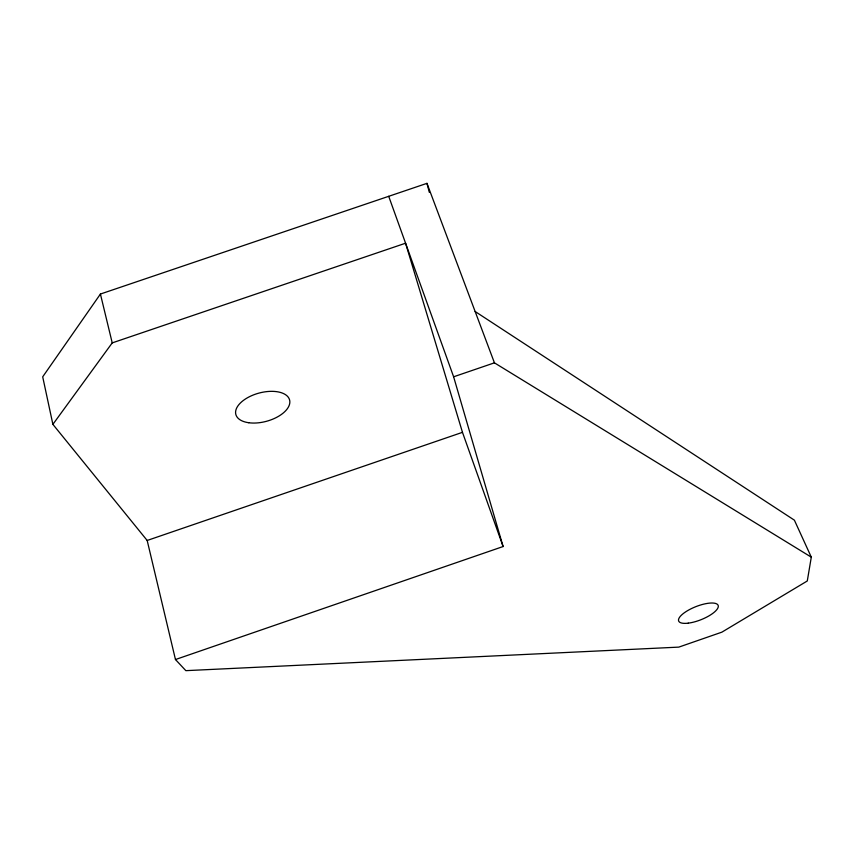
<?xml version="1.0" encoding="UTF-8"?>
<svg xmlns="http://www.w3.org/2000/svg" width="854" height="854" viewBox="0 0 854 854"><rect width="100%" height="100%" fill="white"/><g stroke="black" fill="none" stroke-linecap="round" stroke-linejoin="round"><path stroke-width="1.28" d="M811.3 557.16L807.286 580.976L721.865 632.163L678.802 647.119L185.852 670.657L175.465 659.534L147.176 540.465L52.884 424.353L42.7 376.827L100.42 294.043L426.968 183.343L494.434 362.833L811.3 557.16L794.391 520.171L475.144 311.507M52.884 424.353L112.226 342.892L405.575 243.209L462.473 432.337L503.102 546.539L175.465 659.534M503.102 546.539L453.623 376.795L494.434 362.833M147.176 540.465L462.473 432.337M388.709 196.313L453.623 376.795M426.968 183.343L429.327 192.353M100.42 294.043L112.226 342.892M248.802 422.741A27.84 14.593 -15.2 0 0 289.848 402.181A27.84 14.593 -15.2 0 0 249.507 396.672A27.84 14.593 -15.2 0 0 248.802 422.741M688.239 623.153A21.243 7.024 -21.6 0 0 718.31 606.372A21.243 7.024 -21.6 0 0 688.644 610.044A21.243 7.024 -21.6 0 0 688.239 623.153"/></g></svg>
